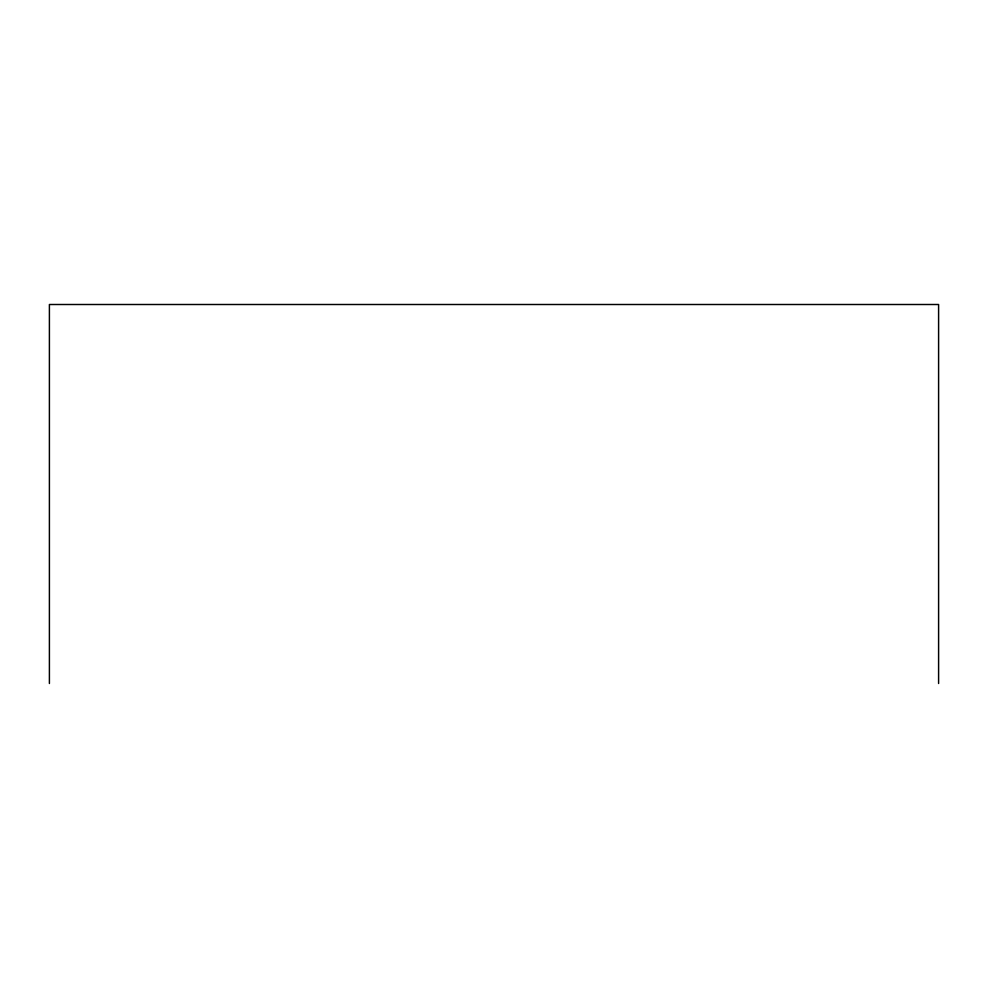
<?xml version="1.0" encoding="UTF-8"?>
<svg xmlns="http://www.w3.org/2000/svg" width="988" height="988" viewBox="0 0 988 988"><rect width="100%" height="100%" fill="white"/><g stroke="black" fill="none" stroke-linecap="round" stroke-linejoin="round"><path stroke-width="1.48" d="M938.6 683.498L938.6 304.502L49.4 304.502L49.4 683.498"/></g></svg>
